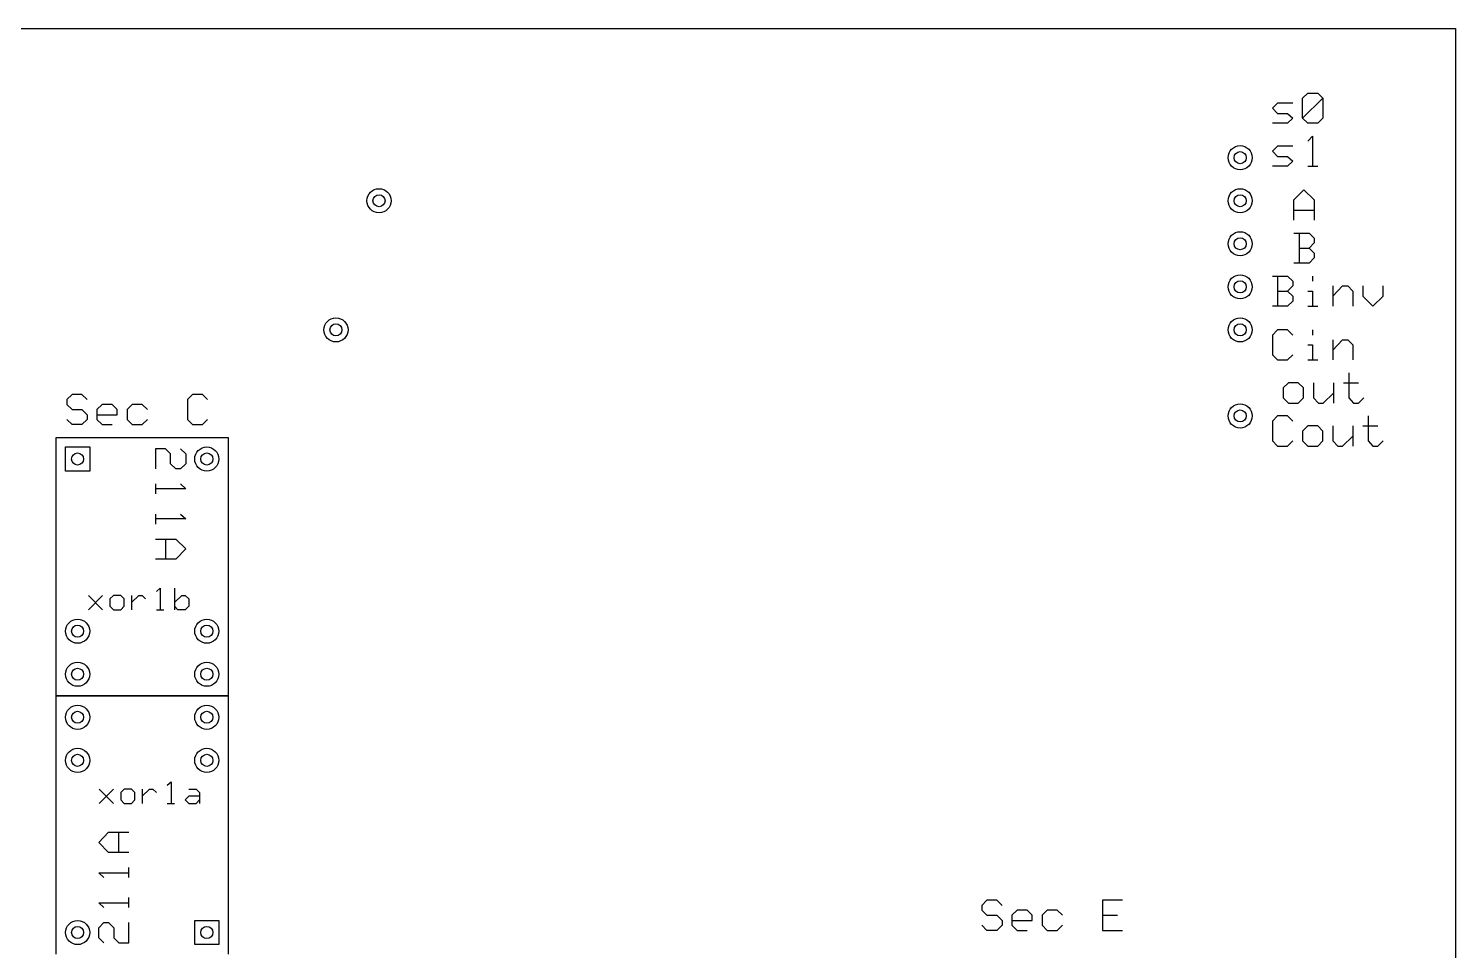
# Model space of a CAD drawing. Extents: x 0 to 6.4, y 0 to 6.4.
# Drawn here: x 3.086 to 6.4, y 4.258 to 6.4 of the extents above; entities that cross this region are included whole.
import ezdxf

# ---------------------------------------------------------------- set-up
doc = ezdxf.new("R2010")
doc.units = 0
doc.layers.get('0').update_dxf_attribs({"linetype": 'CONTINUOUS'})

msp = doc.modelspace()

# ---------------------------------------------------------------- linework, layer by layer
at = {"color": 7}
for p, q in [((0, 6.4), (6.4, 6.4)), ((6.4, 6.4), (6.4, 0)), ((6.045, 6.238), (6.057, 6.25)), ((6.045, 6.192), (6.045, 6.238)), ((6.045, 6.192), (6.092, 6.238)), ((6.057, 6.25), (6.08, 6.25)), ((6.08, 6.25), (6.092, 6.238)), ((6.092, 6.238), (6.092, 6.192)), ((5.987, 6.227), (5.975, 6.215)), ((5.975, 6.215), (5.987, 6.203)), ((6.022, 6.227), (5.987, 6.227)), ((5.987, 6.203), (6.01, 6.203)), ((6.01, 6.203), (6.022, 6.192)), ((6.01, 6.18), (5.975, 6.18)), ((6.022, 6.192), (6.01, 6.18)), ((6.057, 6.18), (6.045, 6.192)), ((6.08, 6.18), (6.057, 6.18)), ((6.092, 6.192), (6.08, 6.18)), ((6.057, 6.138), (6.068, 6.15)), ((6.068, 6.15), (6.068, 6.08)), ((5.987, 6.127), (5.975, 6.115)), ((5.975, 6.115), (5.987, 6.103)), ((6.022, 6.127), (5.987, 6.127)), ((5.987, 6.103), (6.01, 6.103)), ((6.01, 6.103), (6.022, 6.092)), ((6.01, 6.08), (5.975, 6.08)), ((6.022, 6.092), (6.01, 6.08)), ((6.057, 6.08), (6.08, 6.08)), ((6.025, 6.002), (6.048, 6.025)), ((6.025, 5.955), (6.025, 6.002)), ((6.048, 6.025), (6.072, 6.002)), ((6.072, 6.002), (6.072, 5.955)), ((6.025, 5.978), (6.072, 5.978)), ((6.025, 5.925), (6.06, 5.925)), ((6.037, 5.925), (6.037, 5.855)), ((6.06, 5.925), (6.072, 5.913)), ((6.072, 5.902), (6.06, 5.89)), ((6.072, 5.913), (6.072, 5.902)), ((6.037, 5.89), (6.06, 5.89)), ((6.06, 5.89), (6.072, 5.878)), ((6.072, 5.867), (6.06, 5.855)), ((6.072, 5.878), (6.072, 5.867)), ((6.06, 5.855), (6.025, 5.855)), ((5.975, 5.825), (6.01, 5.825)), ((5.987, 5.825), (5.987, 5.755)), ((6.01, 5.825), (6.022, 5.813)), ((6.022, 5.802), (6.01, 5.79)), ((6.022, 5.813), (6.022, 5.802)), ((6.068, 5.825), (6.068, 5.813)), ((6.115, 5.802), (6.115, 5.755)), ((6.115, 5.778), (6.138, 5.802)), ((6.138, 5.802), (6.15, 5.802)), ((6.15, 5.802), (6.162, 5.79)), ((6.185, 5.802), (6.185, 5.778)), ((6.232, 5.778), (6.232, 5.802)), ((5.987, 5.79), (6.01, 5.79)), ((6.01, 5.79), (6.022, 5.778)), ((6.022, 5.767), (6.01, 5.755)), ((6.022, 5.778), (6.022, 5.767)), ((6.057, 5.79), (6.068, 5.79)), ((6.068, 5.79), (6.068, 5.755)), ((6.162, 5.79), (6.162, 5.755)), ((6.185, 5.778), (6.208, 5.755)), ((6.208, 5.755), (6.232, 5.778)), ((6.01, 5.755), (5.975, 5.755)), ((6.057, 5.755), (6.08, 5.755)), ((5.987, 5.7), (5.975, 5.688)), ((5.975, 5.688), (5.975, 5.642)), ((6.01, 5.7), (5.987, 5.7)), ((6.022, 5.688), (6.01, 5.7)), ((6.068, 5.7), (6.068, 5.688)), ((6.115, 5.677), (6.115, 5.63)), ((6.115, 5.653), (6.138, 5.677)), ((6.138, 5.677), (6.15, 5.677)), ((6.15, 5.677), (6.162, 5.665)), ((5.975, 5.642), (5.987, 5.63)), ((6.01, 5.63), (6.022, 5.642)), ((6.057, 5.665), (6.068, 5.665)), ((6.068, 5.665), (6.068, 5.63)), ((6.162, 5.665), (6.162, 5.63)), ((5.987, 5.63), (6.01, 5.63)), ((6.057, 5.63), (6.08, 5.63)), ((6.012, 5.577), (6, 5.565)), ((6.035, 5.577), (6.012, 5.577)), ((6.047, 5.565), (6.035, 5.577)), ((6.07, 5.577), (6.07, 5.542)), ((6.117, 5.577), (6.117, 5.53)), ((6.14, 5.577), (6.175, 5.577)), ((6.152, 5.6), (6.152, 5.542)), ((3.187, 5.55), (3.175, 5.538)), ((3.175, 5.538), (3.175, 5.527)), ((3.21, 5.55), (3.187, 5.55)), ((3.222, 5.538), (3.21, 5.55)), ((3.467, 5.55), (3.455, 5.538)), ((3.455, 5.538), (3.455, 5.492)), ((3.49, 5.55), (3.467, 5.55)), ((3.502, 5.538), (3.49, 5.55)), ((6, 5.565), (6, 5.542)), ((6, 5.542), (6.012, 5.53)), ((6.035, 5.53), (6.047, 5.542)), ((6.047, 5.542), (6.047, 5.565)), ((6.07, 5.542), (6.082, 5.53)), ((6.093, 5.53), (6.117, 5.553)), ((6.152, 5.542), (6.163, 5.53)), ((6.175, 5.53), (6.187, 5.542)), ((3.175, 5.527), (3.187, 5.515)), ((3.187, 5.515), (3.21, 5.515)), ((3.21, 5.515), (3.222, 5.503)), ((3.222, 5.503), (3.222, 5.492)), ((3.257, 5.527), (3.245, 5.515)), ((3.245, 5.515), (3.245, 5.492)), ((3.245, 5.503), (3.292, 5.503)), ((3.28, 5.527), (3.257, 5.527)), ((3.292, 5.515), (3.28, 5.527)), ((3.292, 5.503), (3.292, 5.515)), ((3.327, 5.527), (3.315, 5.515)), ((3.315, 5.515), (3.315, 5.492)), ((3.35, 5.527), (3.327, 5.527)), ((3.362, 5.515), (3.35, 5.527)), ((6.012, 5.53), (6.035, 5.53)), ((6.082, 5.53), (6.093, 5.53)), ((6.163, 5.53), (6.175, 5.53)), ((3.187, 5.48), (3.175, 5.492)), ((3.21, 5.48), (3.187, 5.48)), ((3.222, 5.492), (3.21, 5.48)), ((3.245, 5.492), (3.257, 5.48)), ((3.257, 5.48), (3.28, 5.48)), ((3.315, 5.492), (3.327, 5.48)), ((3.327, 5.48), (3.35, 5.48)), ((3.35, 5.48), (3.362, 5.492)), ((3.455, 5.492), (3.467, 5.48)), ((3.467, 5.48), (3.49, 5.48)), ((3.49, 5.48), (3.502, 5.492)), ((5.987, 5.5), (5.975, 5.488)), ((5.975, 5.488), (5.975, 5.442)), ((6.01, 5.5), (5.987, 5.5)), ((6.022, 5.488), (6.01, 5.5)), ((6.057, 5.477), (6.045, 5.465)), ((6.08, 5.477), (6.057, 5.477)), ((6.092, 5.465), (6.08, 5.477)), ((6.115, 5.477), (6.115, 5.442)), ((6.162, 5.477), (6.162, 5.43)), ((6.185, 5.477), (6.22, 5.477)), ((6.197, 5.5), (6.197, 5.442)), ((3.15, 4.85), (3.15, 5.45)), ((3.15, 5.45), (3.55, 5.45)), ((3.55, 5.45), (3.55, 4.85)), ((5.975, 5.442), (5.987, 5.43)), ((6.01, 5.43), (6.022, 5.442)), ((6.045, 5.465), (6.045, 5.442)), ((6.045, 5.442), (6.057, 5.43)), ((6.08, 5.43), (6.092, 5.442)), ((6.092, 5.442), (6.092, 5.465)), ((6.115, 5.442), (6.127, 5.43)), ((6.138, 5.43), (6.162, 5.453)), ((6.197, 5.442), (6.208, 5.43)), ((6.22, 5.43), (6.232, 5.442)), ((3.172, 5.428), (3.228, 5.428)), ((3.172, 5.372), (3.172, 5.428)), ((3.228, 5.428), (3.228, 5.372)), ((3.404, 5.424), (3.381, 5.424)), ((3.381, 5.424), (3.381, 5.377)), ((3.416, 5.412), (3.404, 5.424)), ((3.416, 5.389), (3.416, 5.412)), ((3.439, 5.424), (3.451, 5.412)), ((3.451, 5.412), (3.451, 5.389)), ((5.987, 5.43), (6.01, 5.43)), ((6.057, 5.43), (6.08, 5.43)), ((6.127, 5.43), (6.138, 5.43)), ((6.208, 5.43), (6.22, 5.43)), ((3.228, 5.372), (3.172, 5.372)), ((3.428, 5.377), (3.416, 5.389)), ((3.439, 5.377), (3.428, 5.377)), ((3.451, 5.389), (3.439, 5.377)), ((3.381, 5.342), (3.381, 5.319)), ((3.439, 5.342), (3.451, 5.331)), ((3.451, 5.331), (3.381, 5.331)), ((3.381, 5.272), (3.381, 5.249)), ((3.439, 5.272), (3.451, 5.261)), ((3.451, 5.261), (3.381, 5.261)), ((3.381, 5.214), (3.428, 5.214)), ((3.404, 5.214), (3.404, 5.167)), ((3.428, 5.214), (3.451, 5.191)), ((3.451, 5.191), (3.428, 5.167)), ((3.428, 5.167), (3.381, 5.167)), ((3.225, 5.083), (3.258, 5.05)), ((3.225, 5.05), (3.258, 5.083)), ((3.283, 5.083), (3.275, 5.075)), ((3.275, 5.075), (3.275, 5.058)), ((3.3, 5.083), (3.283, 5.083)), ((3.308, 5.075), (3.3, 5.083)), ((3.308, 5.058), (3.308, 5.075)), ((3.325, 5.083), (3.325, 5.05)), ((3.325, 5.067), (3.342, 5.083)), ((3.342, 5.083), (3.35, 5.083)), ((3.35, 5.083), (3.358, 5.075)), ((3.383, 5.092), (3.392, 5.1)), ((3.392, 5.1), (3.392, 5.05)), ((3.425, 5.1), (3.425, 5.05)), ((3.425, 5.067), (3.442, 5.083)), ((3.442, 5.083), (3.45, 5.083)), ((3.45, 5.083), (3.458, 5.075)), ((3.458, 5.075), (3.458, 5.058)), ((3.275, 5.058), (3.283, 5.05)), ((3.283, 5.05), (3.3, 5.05)), ((3.3, 5.05), (3.308, 5.058)), ((3.383, 5.05), (3.4, 5.05)), ((3.433, 5.05), (3.425, 5.058)), ((3.45, 5.05), (3.433, 5.05)), ((3.458, 5.058), (3.45, 5.05)), ((3.55, 4.85), (3.15, 4.85)), ((3.15, 4.85), (3.55, 4.85)), ((3.15, 4.25), (3.15, 4.85)), ((3.55, 4.85), (3.55, 4.25)), ((3.408, 4.642), (3.417, 4.65)), ((3.417, 4.65), (3.417, 4.6)), ((3.25, 4.633), (3.283, 4.6)), ((3.25, 4.6), (3.283, 4.633)), ((3.308, 4.633), (3.3, 4.625)), ((3.3, 4.625), (3.3, 4.608)), ((3.3, 4.608), (3.308, 4.6)), ((3.325, 4.633), (3.308, 4.633)), ((3.333, 4.625), (3.325, 4.633)), ((3.325, 4.6), (3.333, 4.608)), ((3.333, 4.608), (3.333, 4.625)), ((3.35, 4.633), (3.35, 4.6)), ((3.35, 4.617), (3.367, 4.633)), ((3.367, 4.633), (3.375, 4.633)), ((3.375, 4.633), (3.383, 4.625)), ((3.458, 4.617), (3.45, 4.608)), ((3.45, 4.608), (3.458, 4.6)), ((3.458, 4.633), (3.475, 4.633)), ((3.483, 4.617), (3.458, 4.617)), ((3.475, 4.633), (3.483, 4.625)), ((3.475, 4.6), (3.483, 4.608)), ((3.483, 4.625), (3.483, 4.6)), ((3.308, 4.6), (3.325, 4.6)), ((3.408, 4.6), (3.425, 4.6)), ((3.458, 4.6), (3.475, 4.6)), ((3.249, 4.509), (3.272, 4.533)), ((3.272, 4.486), (3.249, 4.509)), ((3.272, 4.533), (3.319, 4.533)), ((3.296, 4.486), (3.296, 4.533)), ((3.319, 4.486), (3.272, 4.486)), ((3.319, 4.428), (3.319, 4.451)), ((3.261, 4.428), (3.249, 4.439)), ((3.249, 4.439), (3.319, 4.439)), ((3.319, 4.358), (3.319, 4.381)), ((5.312, 4.375), (5.3, 4.363)), ((5.335, 4.375), (5.312, 4.375)), ((5.347, 4.363), (5.335, 4.375)), ((5.627, 4.375), (5.58, 4.375)), ((5.58, 4.375), (5.58, 4.305)), ((3.261, 4.358), (3.249, 4.369)), ((3.249, 4.369), (3.319, 4.369)), ((5.3, 4.363), (5.3, 4.352)), ((5.3, 4.352), (5.312, 4.34)), ((5.382, 4.352), (5.37, 4.34)), ((5.405, 4.352), (5.382, 4.352)), ((5.417, 4.34), (5.405, 4.352)), ((5.452, 4.352), (5.44, 4.34)), ((5.475, 4.352), (5.452, 4.352)), ((5.487, 4.34), (5.475, 4.352)), ((3.249, 4.311), (3.261, 4.323)), ((3.249, 4.288), (3.249, 4.311)), ((3.261, 4.323), (3.272, 4.323)), ((3.272, 4.323), (3.284, 4.311)), ((3.284, 4.311), (3.284, 4.288)), ((3.319, 4.276), (3.319, 4.323)), ((3.472, 4.328), (3.528, 4.328)), ((3.472, 4.272), (3.472, 4.328)), ((3.528, 4.328), (3.528, 4.272)), ((5.312, 4.305), (5.3, 4.317)), ((5.312, 4.34), (5.335, 4.34)), ((5.335, 4.34), (5.347, 4.328)), ((5.347, 4.317), (5.335, 4.305)), ((5.347, 4.328), (5.347, 4.317)), ((5.37, 4.34), (5.37, 4.317)), ((5.37, 4.328), (5.417, 4.328)), ((5.37, 4.317), (5.382, 4.305)), ((5.417, 4.328), (5.417, 4.34)), ((5.44, 4.34), (5.44, 4.317)), ((5.44, 4.317), (5.452, 4.305)), ((5.475, 4.305), (5.487, 4.317)), ((5.58, 4.34), (5.615, 4.34)), ((3.261, 4.276), (3.249, 4.288)), ((3.284, 4.288), (3.296, 4.276)), ((3.296, 4.276), (3.319, 4.276)), ((5.335, 4.305), (5.312, 4.305)), ((5.382, 4.305), (5.405, 4.305)), ((5.452, 4.305), (5.475, 4.305)), ((5.58, 4.305), (5.627, 4.305)), ((3.528, 4.272), (3.472, 4.272))]:
    msp.add_line(p, q, dxfattribs=at)
for centre, radius in [((5.9, 6.1), 0.028), ((5.9, 6.1), 0.014), ((3.9, 6), 0.028), ((3.9, 6), 0.014), ((5.9, 6), 0.028), ((5.9, 6), 0.014), ((5.9, 5.9), 0.028), ((5.9, 5.9), 0.014), ((5.9, 5.8), 0.028), ((5.9, 5.8), 0.014), ((3.8, 5.7), 0.028), ((3.8, 5.7), 0.014), ((5.9, 5.7), 0.028), ((5.9, 5.7), 0.014), ((5.9, 5.5), 0.028), ((5.9, 5.5), 0.014), ((3.2, 5.4), 0.014), ((3.5, 5.4), 0.028), ((3.5, 5.4), 0.014), ((3.2, 5), 0.028), ((3.2, 5), 0.014), ((3.5, 5), 0.028), ((3.5, 5), 0.014), ((3.2, 4.9), 0.028), ((3.2, 4.9), 0.014), ((3.5, 4.9), 0.028), ((3.5, 4.9), 0.014), ((3.2, 4.8), 0.028), ((3.2, 4.8), 0.014), ((3.5, 4.8), 0.028), ((3.5, 4.8), 0.014), ((3.2, 4.7), 0.028), ((3.2, 4.7), 0.014), ((3.5, 4.7), 0.028), ((3.5, 4.7), 0.014), ((3.2, 4.3), 0.028), ((3.2, 4.3), 0.014), ((3.5, 4.3), 0.014)]:
    msp.add_circle(centre, radius, dxfattribs=at)

doc.saveas('drawing.dxf')
